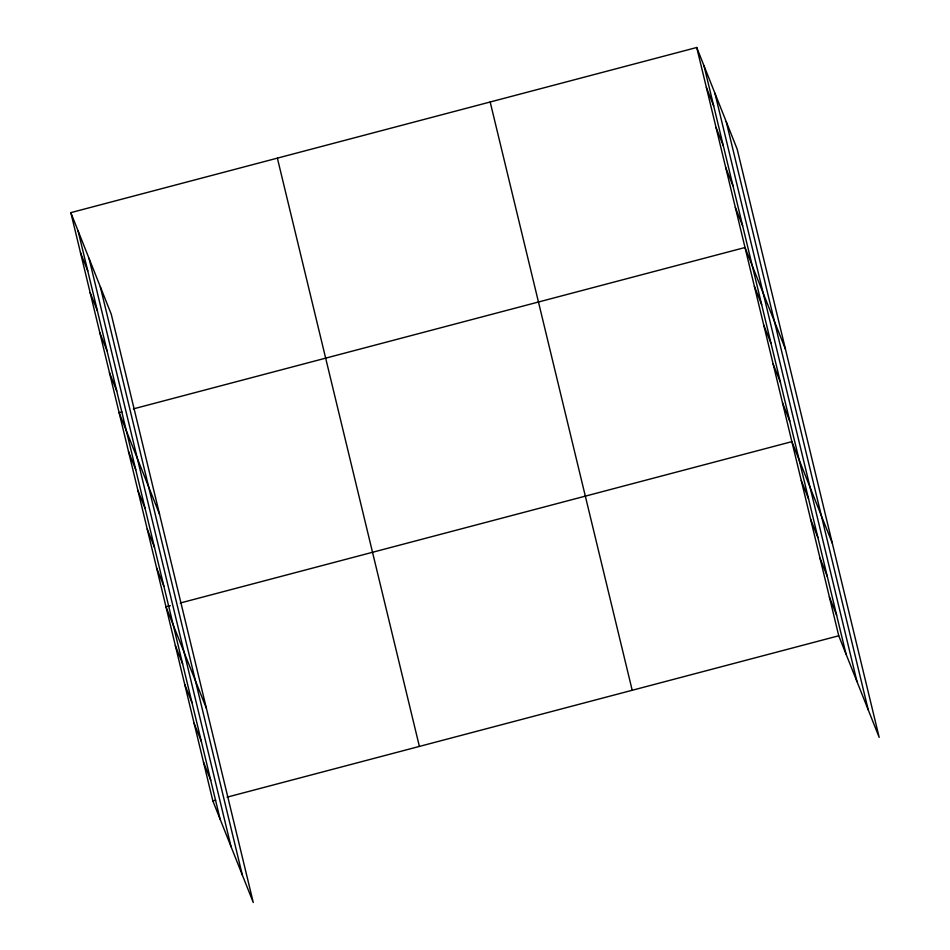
<?xml version="1.0" encoding="UTF-8"?>
<svg xmlns="http://www.w3.org/2000/svg" width="950" height="950" viewBox="0 0 950 950"><rect width="100%" height="100%" fill="white"/><g stroke="black" fill="none" stroke-linecap="round" stroke-linejoin="round"><path stroke-width="1.43" d="M70.823 212.634L111.257 314.224L253.27 902.5L212.848 800.909L70.823 212.634L696.73 47.5L737.153 149.091L879.178 737.366L838.743 635.776L696.73 47.5M121.968 411.896L119.118 412.656L159.541 514.235M133.356 408.892L745.014 247.511L785.436 349.101M170.252 605.649L165.977 606.777L206.411 708.367M180.227 603.024L791.884 441.643L832.307 543.234M212.848 800.909L215.697 800.161M227.098 797.157L838.743 635.776M706.384 87.507L713.652 105.759M716.039 127.502L723.306 145.766M725.693 167.509L732.961 185.761M735.359 207.516L742.627 225.768M754.383 286.342L761.651 304.594M763.764 325.161L771.02 343.425M773.134 363.992L780.401 382.256M782.503 402.824L789.771 421.076M801.254 480.474L808.521 498.726M810.623 519.294L817.891 537.558M820.004 558.125L827.26 576.377M829.374 596.944L836.641 615.208M80.489 252.641L87.756 270.892M90.143 292.647L97.411 310.899M99.798 332.642L107.065 350.906M109.452 372.649L116.719 390.901M128.488 451.476L135.755 469.739M137.857 490.307L145.124 508.559M147.238 529.126L154.506 547.39M156.607 567.957L163.875 586.209M175.358 645.608L182.626 663.872M184.727 684.439L191.995 702.691M194.097 723.259L201.364 741.523M203.478 762.09L210.746 780.342M726.204 121.588L868.229 709.864M714.934 93.254L856.959 681.53M703.998 65.764L846.011 654.039M490.176 101.994L632.201 690.27M277.376 158.139L419.389 746.415M100.308 286.722L242.333 874.998M89.039 258.388L231.052 846.676M78.09 230.898L220.115 819.173"/></g></svg>
